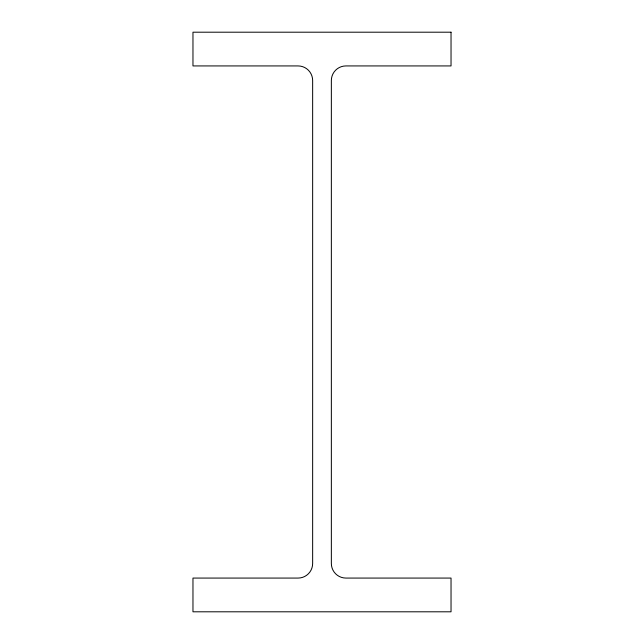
<?xml version="1.0" encoding="UTF-8"?>
<svg xmlns="http://www.w3.org/2000/svg" width="644" height="644" viewBox="0 0 644 644"><rect width="100%" height="100%" fill="white"/><g stroke="black" fill="none" stroke-linecap="round" stroke-linejoin="round"><path stroke-width="0.97" d="M451.033 32.2L192.967 32.2L192.967 65.93L298.083 65.93A14.571 14.571 0 0 1 312.646 80.5L312.646 563.5A14.571 14.571 0 0 1 298.083 578.071L192.967 578.071L192.967 611.8L451.033 611.8L451.033 578.071L345.917 578.071A14.571 14.571 0 0 1 331.354 563.5L331.354 80.5A14.571 14.571 0 0 1 345.917 65.93L451.033 65.93L451.033 32.2"/></g></svg>
